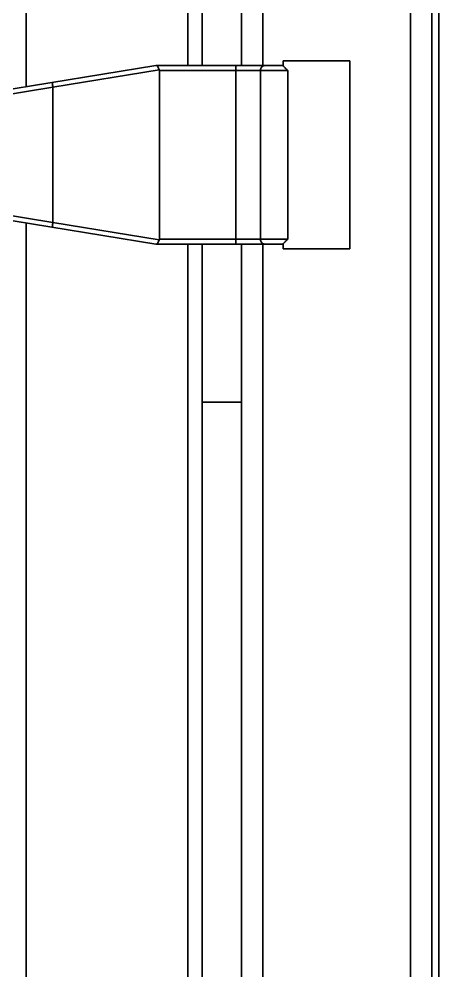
# Model space of a CAD drawing. Header units: millimetres. Extents: x 32496 to 166256, y 3504 to 23939.
# Drawn here: x 47658.1 to 47834.6, y 15769.9 to 16169.9 of the extents above; entities that cross this region are included whole.
import ezdxf

# ---------------------------------------------------------------- set-up
doc = ezdxf.new("R2010")
doc.units = ezdxf.units.MM
doc.layers.get('0').update_dxf_attribs({"lineweight": 35})

msp = doc.modelspace()

# ---------------------------------------------------------------- linework, layer by layer
at = {"linetype": 'Continuous'}
for p, q in [((47822.64, 15203.349), (47822.64, 17722.349)), ((47831.64, 17722.349), (47831.64, 15203.349)), ((47834.64, 17722.349), (47834.64, 15203.349)), ((47661.14, 16141.467), (47661.14, 16784.23)), ((47729.14, 16775.349), (47729.14, 16150.349)), ((47735.14, 16150.349), (47735.14, 16775.349)), ((47751.64, 16150.349), (47751.64, 16775.349)), ((47760.64, 16150.349), (47760.64, 16775.349)), ((47769.14, 16152.349), (47797.14, 16152.349)), ((47769.14, 16150.348), (47769.14, 16152.349)), ((47797.14, 16073.349), (47797.14, 16152.349)), ((47648.14, 16139.349), (47715.64, 16150.349)), ((47717.058, 16148.631), (47672.334, 16141.343)), ((47715.64, 16150.349), (47769.14, 16150.349)), ((47717.14, 16148.349), (47771.108, 16148.349)), ((47717.14, 16148.349), (47717.14, 16077.349)), ((47749.316, 16150.349), (47749.316, 16075.349)), ((47759.629, 16077.349), (47759.629, 16148.349)), ((47771.108, 16148.349), (47771.108, 16077.349)), ((47672.34, 16141.266), (47650.14, 16137.648)), ((47672.34, 16141.266), (47672.34, 16084.431)), ((47650.14, 16088.049), (47672.34, 16084.431)), ((47648.14, 16086.349), (47715.64, 16075.349)), ((47661.14, 15441.467), (47661.14, 16084.23)), ((47672.334, 16084.355), (47717.058, 16077.066)), ((47771.108, 16077.349), (47717.14, 16077.349)), ((47715.64, 16075.349), (47769.14, 16075.349)), ((47729.14, 16075.349), (47729.14, 15450.349)), ((47735.14, 15450.349), (47735.14, 16075.349)), ((47751.64, 15450.349), (47751.64, 16075.349)), ((47760.64, 15450.349), (47760.64, 16075.349)), ((47769.14, 16075.349), (47769.14, 16073.349)), ((47797.14, 16073.349), (47769.14, 16073.349)), ((47735.14, 16008.849), (47751.64, 16008.849))]:
    msp.add_line(p, q, dxfattribs=at)
for centre, major_axis, ratio, start_param, end_param in [((47708.994, 16148.349), (8.145, 0), 0.2455357, 0, 0.1417105), ((47664.194, 16139.939), (8.138, 1.411), 0.2419381, -0.0419274, -0.0035649), ((47664.194, 16085.759), (8.138, -1.411), 0.2419381, 0.0035649, 0.0419274), ((47708.994, 16077.349), (8.145, 0), 0.2455357, -0.1417105, 0)]:
    msp.add_ellipse(centre, major_axis=major_axis, ratio=ratio, start_param=start_param, end_param=end_param, dxfattribs=at)
for points, knots in [([(47715.785, 16150.349), (47715.857, 16150.349), (47715.995, 16150.336), (47716.183, 16150.24), (47716.33, 16150.075), (47716.517, 16149.761), (47716.734, 16149.262), (47716.933, 16148.847), (47717.058, 16148.631)], [0, 0, 0, 0, 0.0954914, 0.1815719, 0.2751296, 0.3866593, 0.6670272, 1, 1, 1, 1]), ([(47759.629, 16148.349), (47759.629, 16148.607), (47759.714, 16149.12), (47760.087, 16149.782), (47760.656, 16150.238), (47761.123, 16150.349), (47761.348, 16150.349)], [0, 0, 0, 0, 0.2672147, 0.5246358, 0.7676565, 1, 1, 1, 1]), ([(47771.108, 16148.349), (47770.958, 16148.46), (47770.675, 16148.68), (47770.287, 16149.016), (47769.952, 16149.336), (47769.672, 16149.632), (47769.478, 16149.862), (47769.351, 16150.025), (47769.278, 16150.126), (47769.22, 16150.211), (47769.182, 16150.271), (47769.16, 16150.308), (47769.149, 16150.327), (47769.143, 16150.34), (47769.14, 16150.346), (47769.14, 16150.348)], [0, 0, 0, 0, 0.1982754, 0.3806938, 0.5455653, 0.6907758, 0.8134789, 0.8652438, 0.9098414, 0.9465551, 0.9745353, 0.984937, 0.9927617, 0.9978387, 1, 1, 1, 1]), ([(47672.26, 16143.279), (47672.241, 16143.276), (47672.219, 16143.237), (47672.205, 16143.184), (47672.188, 16143.085), (47672.181, 16142.923), (47672.187, 16142.575), (47672.234, 16142.04), (47672.295, 16141.588), (47672.334, 16141.343)], [0, 0, 0, 0, 0.0295837, 0.0551746, 0.0889134, 0.1806036, 0.3027047, 0.6210402, 1, 1, 1, 1]), ([(47672.26, 16082.418), (47672.241, 16082.421), (47672.219, 16082.46), (47672.205, 16082.514), (47672.188, 16082.612), (47672.181, 16082.774), (47672.187, 16083.123), (47672.234, 16083.657), (47672.295, 16084.11), (47672.334, 16084.355)], [0, 0, 0, 0, 0.0295836, 0.0551744, 0.0889133, 0.1806036, 0.3027047, 0.6210402, 1, 1, 1, 1]), ([(47717.058, 16077.066), (47716.933, 16076.85), (47716.734, 16076.435), (47716.517, 16075.936), (47716.33, 16075.623), (47716.183, 16075.457), (47715.995, 16075.361), (47715.857, 16075.349), (47715.785, 16075.349)], [0, 0, 0, 0, 0.3329422, 0.6133216, 0.7248572, 0.8184096, 0.904497, 1, 1, 1, 1]), ([(47761.348, 16075.349), (47761.123, 16075.349), (47760.656, 16075.459), (47760.087, 16075.915), (47759.714, 16076.577), (47759.629, 16077.09), (47759.629, 16077.349)], [0, 0, 0, 0, 0.2323435, 0.4753642, 0.7327853, 1, 1, 1, 1]), ([(47769.14, 16075.349), (47769.14, 16075.351), (47769.143, 16075.357), (47769.149, 16075.37), (47769.16, 16075.389), (47769.182, 16075.427), (47769.22, 16075.486), (47769.278, 16075.571), (47769.351, 16075.673), (47769.478, 16075.835), (47769.672, 16076.065), (47769.952, 16076.361), (47770.287, 16076.682), (47770.675, 16077.018), (47770.958, 16077.238), (47771.108, 16077.349)], [0, 0, 0, 0, 0.0021613, 0.0072383, 0.015063, 0.0254647, 0.0534449, 0.0901586, 0.1347562, 0.1865211, 0.3092242, 0.4544347, 0.6193062, 0.8017246, 1, 1, 1, 1])]:
    msp.add_open_spline(points, degree=3, knots=knots, dxfattribs=at)

doc.saveas('drawing.dxf')
